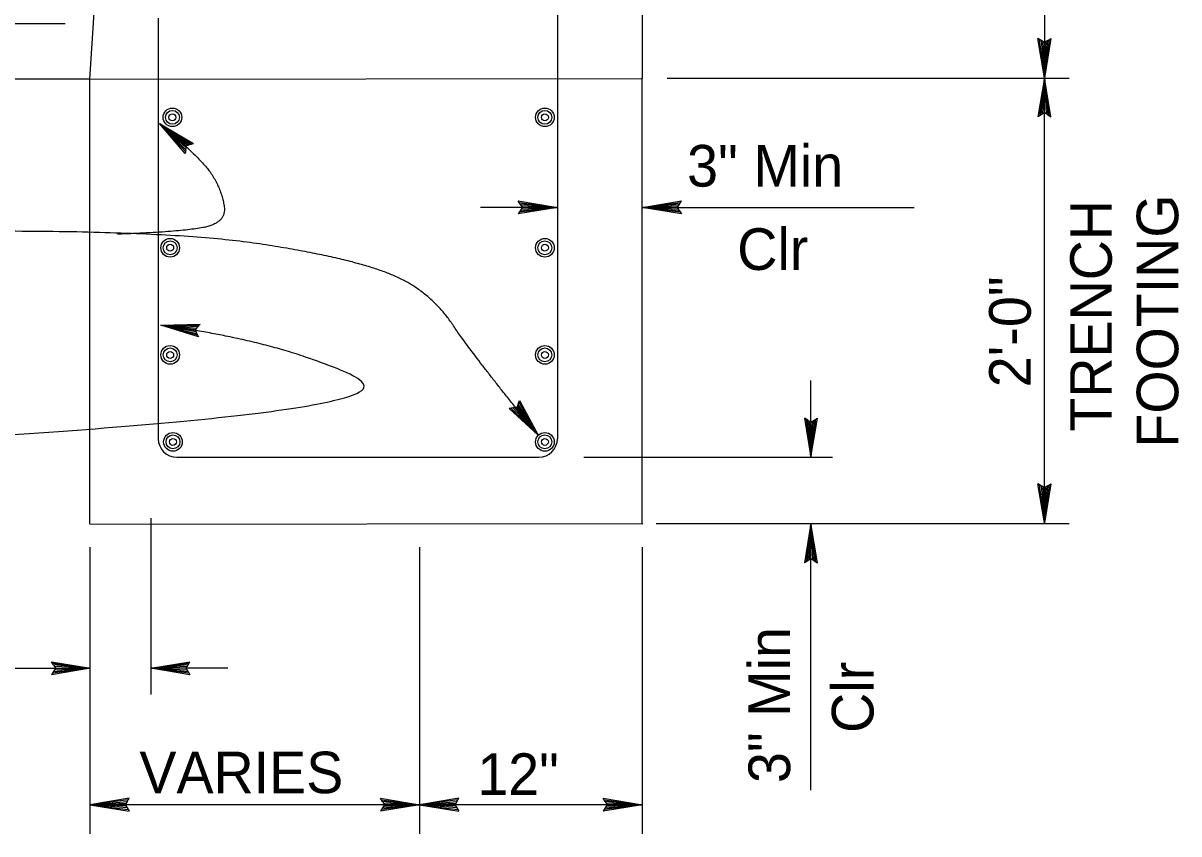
# Model space of a CAD drawing. Extents: x -893 to 867, y -474 to 712.
# Drawn here: x -165.3 to 29.4, y 93.2 to 229.8 of the extents above; entities that cross this region are included whole.
import ezdxf

# ---------------------------------------------------------------- set-up
doc = ezdxf.new("R2010")
doc.units = 0
for name, color, linetype in [('str_Concrete-A', 7, 'Continuous'), ('str_Grades-Finish-Grade-A', 7, 'Continuous'), ('str_Reinforcement-A', 7, 'Continuous'), ('str_Reinforcement-E', 7, 'Continuous'), ('str_Text-A', 7, 'Continuous')]:
    doc.layers.add(name, color=color, linetype=linetype)

msp = doc.modelspace()

# ---------------------------------------------------------------- linework, layer by layer
at = {"layer": 'str_Concrete-A'}
for p, q in [((-154, 220.35), (-136, 507.85)), ((-61, 332.85), (-61, 220.46)), ((-154, 220.35), (-61, 220.46)), ((-154, 145.35), (-154, 220.46)), ((-61, 145.46), (-61, 220.58)), ((-153.91, 145.35), (-60.91, 145.46))]:
    msp.add_line(p, q, dxfattribs=at)
at = {"layer": 'str_Grades-Finish-Grade-A'}
msp.add_line((-154, 220.35), (-222.83, 220.35), dxfattribs=at)
at = {"layer": 'str_Reinforcement-A'}
for centre, radius in [((-140.12, 213.9), 1.57), ((-140.12, 213.9), 1.17), ((-140.12, 213.9), 0.582), ((-77.4, 213.9), 1.57), ((-77.4, 213.9), 1.17), ((-77.4, 213.9), 0.582), ((-140.5, 191.93), 1.57), ((-140.5, 191.93), 1.17), ((-77.4, 191.93), 1.57), ((-77.4, 191.93), 1.17), ((-140.5, 191.93), 0.582), ((-77.4, 191.93), 0.582), ((-140.5, 173.88), 1.57), ((-77.4, 173.88), 1.57), ((-140.5, 173.88), 1.17), ((-140.5, 173.88), 0.582), ((-77.4, 173.88), 1.17), ((-77.4, 173.88), 0.582), ((-140.03, 159.23), 1.57), ((-140.03, 159.23), 1.17), ((-140.03, 159.23), 0.582), ((-77.4, 159.23), 1.57), ((-77.4, 159.23), 1.17), ((-77.4, 159.23), 0.582)]:
    msp.add_circle(centre, radius, dxfattribs=at)
at = {"layer": 'str_Reinforcement-E'}
for p, q in [((-75.29, 407.85), (-75.29, 159.76)), ((-142.51, 230.61), (-142.51, 159.76)), ((-139.38, 156.64), (-78.42, 156.64))]:
    msp.add_line(p, q, dxfattribs=at)
for centre, start, end in [((-139.38, 159.76), 180, 270), ((-78.42, 159.76), 270, 0)]:
    msp.add_arc(centre, 3.13, start, end, dxfattribs=at)
at = {"layer": 'str_Text-A'}
for p, q in [((6.72, 332.96), (6.72, 220.58)), ((-188.12, 229.73), (-158.17, 229.73)), ((6.17, 226.83), (5.62, 227.17)), ((6.72, 220.58), (5.62, 227.17)), ((6.72, 220.58), (5.89, 227)), ((6.17, 226.83), (6.72, 220.58)), ((6.72, 226.49), (6.17, 226.83)), ((6.44, 226.66), (6.72, 220.58)), ((7.82, 227.17), (6.72, 220.58)), ((7.54, 227), (6.72, 220.58)), ((6.72, 220.58), (7.27, 226.83)), ((7.27, 226.83), (6.72, 226.49)), ((6.72, 220.58), (6.99, 226.66)), ((6.72, 226.49), (6.72, 220.58)), ((7.27, 226.83), (7.82, 227.17)), ((10.88, 220.46), (-56.83, 220.46)), ((6.72, 220.58), (5.62, 213.98)), ((6.72, 220.58), (5.89, 214.15)), ((6.17, 214.32), (6.72, 220.58)), ((6.44, 214.49), (6.72, 220.58)), ((6.72, 145.58), (6.72, 220.58)), ((6.72, 214.66), (6.72, 220.58)), ((7.82, 213.98), (6.72, 220.58)), ((6.72, 220.58), (7.27, 214.32)), ((7.54, 214.15), (6.72, 220.58)), ((6.72, 220.58), (6.99, 214.49)), ((6.17, 214.32), (5.62, 213.98)), ((6.72, 214.66), (6.17, 214.32)), ((7.27, 214.32), (6.72, 214.66)), ((7.27, 214.32), (7.82, 213.98)), ((-137.77, 209.09), (-142.3, 212.86)), ((-137.96, 207.82), (-142.3, 212.86)), ((-142.3, 212.86), (-136.55, 209.5)), ((-137.16, 209.3), (-142.3, 212.86)), ((-142.3, 212.86), (-137.87, 208.45)), ((-137.91, 208.13), (-142.3, 212.86)), ((-142.3, 212.86), (-137.82, 208.77)), ((-137.47, 209.19), (-142.3, 212.86)), ((-142.3, 212.86), (-136.86, 209.4)), ((-137.87, 208.45), (-137.96, 207.82)), ((-137.87, 208.45), (-137.77, 209.09)), ((-137.77, 209.09), (-137.16, 209.3)), ((-137.16, 209.3), (-136.55, 209.5)), ((-75.29, 198.72), (-88.25, 198.72)), ((-81.55, 199.27), (-81.89, 199.82)), ((-81.89, 199.82), (-75.29, 198.72)), ((-75.29, 198.72), (-81.89, 197.62)), ((-81.72, 199.55), (-75.29, 198.72)), ((-75.29, 198.72), (-81.72, 197.9)), ((-75.29, 198.72), (-81.55, 199.27)), ((-81.55, 199.27), (-81.21, 198.72)), ((-81.55, 198.17), (-75.29, 198.72)), ((-81.21, 198.72), (-81.55, 198.17)), ((-75.29, 198.72), (-81.38, 199)), ((-81.38, 198.45), (-75.29, 198.72)), ((-81.21, 198.72), (-75.29, 198.72)), ((-61, 198.72), (-54.4, 199.82)), ((-61, 198.72), (-54.57, 199.55)), ((-54.74, 199.27), (-61, 198.72)), ((-54.91, 199), (-61, 198.72)), ((-61, 198.72), (-15.19, 198.72)), ((-55.08, 198.72), (-61, 198.72)), ((-54.4, 197.62), (-61, 198.72)), ((-61, 198.72), (-54.74, 198.17)), ((-54.57, 197.9), (-61, 198.72)), ((-61, 198.72), (-54.91, 198.45)), ((-55.08, 198.72), (-54.74, 199.27)), ((-54.74, 198.17), (-55.08, 198.72)), ((-54.74, 199.27), (-54.4, 199.82)), ((-81.55, 198.17), (-81.89, 197.62)), ((-54.74, 198.17), (-54.4, 197.62)), ((-142.07, 178.9), (-135.42, 179.08)), ((-135.83, 178.59), (-135.42, 179.08)), ((-136.24, 178.09), (-142.07, 178.9)), ((-135.72, 176.91), (-142.07, 178.9)), ((-135.83, 178.59), (-142.07, 178.9)), ((-142.07, 178.9), (-135.98, 177.5)), ((-135.85, 177.21), (-142.07, 178.9)), ((-142.07, 178.9), (-136.11, 177.8)), ((-136.03, 178.34), (-142.07, 178.9)), ((-142.07, 178.9), (-135.63, 178.83)), ((-136.24, 178.09), (-135.83, 178.59)), ((-135.98, 177.5), (-136.24, 178.09)), ((-135.98, 177.5), (-135.72, 176.91)), ((-32.59, 156.64), (-32.59, 169.59)), ((-81.92, 165.61), (-82.14, 165.01)), ((-81.92, 165.61), (-81.69, 166.22)), ((-78.51, 160.34), (-81.92, 165.61)), ((-81.8, 165.91), (-78.51, 160.34)), ((-81.69, 166.22), (-78.51, 160.34)), ((-82.79, 164.94), (-83.43, 164.87)), ((-78.51, 160.34), (-83.43, 164.87)), ((-78.51, 160.34), (-83.11, 164.9)), ((-82.14, 165.01), (-82.79, 164.94)), ((-82.79, 164.94), (-78.51, 160.34)), ((-82.46, 164.97), (-78.51, 160.34)), ((-82.14, 165.01), (-78.51, 160.34)), ((-78.51, 160.34), (-82.03, 165.31)), ((-33.14, 162.89), (-33.69, 163.23)), ((-33.69, 163.23), (-32.59, 156.64)), ((-33.41, 163.06), (-32.59, 156.64)), ((-32.59, 156.64), (-33.14, 162.89)), ((-33.14, 162.89), (-32.59, 162.55)), ((-32.59, 156.64), (-32.86, 162.72)), ((-32.59, 156.64), (-31.49, 163.23)), ((-32.59, 156.64), (-31.76, 163.06)), ((-32.04, 162.89), (-32.59, 156.64)), ((-32.59, 162.55), (-32.04, 162.89)), ((-32.31, 162.72), (-32.59, 156.64)), ((-32.59, 162.55), (-32.59, 156.64)), ((-32.04, 162.89), (-31.49, 163.23)), ((-70.85, 156.64), (-28.98, 156.64)), ((6.17, 151.83), (5.62, 152.17)), ((6.72, 145.58), (5.62, 152.17)), ((6.72, 145.58), (5.89, 152)), ((6.17, 151.83), (6.72, 145.58)), ((6.72, 151.49), (6.17, 151.83)), ((7.82, 152.17), (6.72, 145.58)), ((7.54, 152), (6.72, 145.58)), ((6.72, 145.58), (7.27, 151.83)), ((7.27, 151.83), (6.72, 151.49)), ((7.27, 151.83), (7.82, 152.17)), ((6.44, 151.66), (6.72, 145.58)), ((6.72, 145.58), (6.99, 151.66)), ((6.72, 151.49), (6.72, 145.58)), ((-143.75, 146.38), (-143.75, 116.69)), ((-58.66, 145.46), (10.88, 145.46)), ((-32.59, 145.46), (-33.69, 138.87)), ((-32.59, 145.46), (-33.41, 139.04)), ((-33.14, 139.21), (-32.59, 145.46)), ((-32.86, 139.38), (-32.59, 145.46)), ((-32.59, 100.55), (-32.59, 145.46)), ((-32.59, 139.55), (-32.59, 145.46)), ((-31.49, 138.87), (-32.59, 145.46)), ((-32.59, 145.46), (-32.04, 139.21)), ((-31.76, 139.04), (-32.59, 145.46)), ((-32.59, 145.46), (-32.31, 139.38)), ((-154, 141.48), (-154, 93.2)), ((-98.5, 141.48), (-98.5, 93.2)), ((-61, 141.48), (-61, 93.2)), ((-33.14, 139.21), (-33.69, 138.87)), ((-32.59, 139.55), (-33.14, 139.21)), ((-32.04, 139.21), (-32.59, 139.55)), ((-32.04, 139.21), (-31.49, 138.87)), ((-199.72, 121.1), (-153.91, 121.1)), ((-160.16, 121.65), (-160.5, 122.2)), ((-160.5, 122.2), (-153.91, 121.1)), ((-153.91, 121.1), (-160.5, 120)), ((-160.33, 121.93), (-153.91, 121.1)), ((-153.91, 121.1), (-160.33, 120.28)), ((-153.91, 121.1), (-160.16, 121.65)), ((-160.16, 121.65), (-159.83, 121.1)), ((-160.16, 120.55), (-153.91, 121.1)), ((-159.83, 121.1), (-160.16, 120.55)), ((-153.91, 121.1), (-159.99, 121.38)), ((-159.99, 120.83), (-153.91, 121.1)), ((-159.83, 121.1), (-153.91, 121.1)), ((-143.75, 121.1), (-137.16, 122.2)), ((-143.75, 121.1), (-137.33, 121.93)), ((-137.49, 121.65), (-143.75, 121.1)), ((-137.66, 121.38), (-143.75, 121.1)), ((-130.79, 121.1), (-143.75, 121.1)), ((-137.83, 121.1), (-143.75, 121.1)), ((-137.16, 120), (-143.75, 121.1)), ((-143.75, 121.1), (-137.49, 120.55)), ((-137.33, 120.28), (-143.75, 121.1)), ((-143.75, 121.1), (-137.66, 120.83)), ((-137.83, 121.1), (-137.49, 121.65)), ((-137.49, 120.55), (-137.83, 121.1)), ((-137.49, 121.65), (-137.16, 122.2)), ((-160.16, 120.55), (-160.5, 120)), ((-137.49, 120.55), (-137.16, 120)), ((-147.4, 99.22), (-154, 98.12)), ((-147.57, 98.94), (-154, 98.12)), ((-154, 98.12), (-147.74, 98.67)), ((-154, 98.12), (-147.91, 98.39)), ((-98.5, 98.12), (-154, 98.12)), ((-148.08, 98.12), (-154, 98.12)), ((-154, 98.12), (-147.4, 97.01)), ((-147.74, 97.57), (-154, 98.12)), ((-147.91, 97.84), (-154, 98.12)), ((-154, 98.12), (-147.57, 97.29)), ((-147.74, 98.67), (-148.08, 98.12)), ((-148.08, 98.12), (-147.74, 97.57)), ((-147.74, 98.67), (-147.4, 99.22)), ((-147.74, 97.57), (-147.4, 97.01)), ((-104.76, 98.67), (-105.1, 99.22)), ((-105.1, 99.22), (-98.5, 98.12)), ((-98.5, 98.12), (-105.1, 97.01)), ((-104.76, 97.57), (-105.1, 97.01)), ((-104.93, 98.94), (-98.5, 98.12)), ((-98.5, 98.12), (-104.93, 97.29)), ((-98.5, 98.12), (-104.76, 98.67)), ((-104.76, 98.67), (-104.42, 98.12)), ((-104.76, 97.57), (-98.5, 98.12)), ((-104.42, 98.12), (-104.76, 97.57)), ((-98.5, 98.12), (-104.59, 98.39)), ((-104.59, 97.84), (-98.5, 98.12)), ((-104.42, 98.12), (-98.5, 98.12)), ((-91.9, 99.22), (-98.5, 98.12)), ((-92.07, 98.94), (-98.5, 98.12)), ((-98.5, 98.12), (-92.24, 98.67)), ((-98.5, 98.12), (-92.41, 98.39)), ((-61, 98.12), (-98.5, 98.12)), ((-92.58, 98.12), (-98.5, 98.12)), ((-98.5, 98.12), (-91.9, 97.01)), ((-92.24, 97.57), (-98.5, 98.12)), ((-92.41, 97.84), (-98.5, 98.12)), ((-98.5, 98.12), (-92.07, 97.29)), ((-92.24, 98.67), (-92.58, 98.12)), ((-92.58, 98.12), (-92.24, 97.57)), ((-92.24, 98.67), (-91.9, 99.22)), ((-92.24, 97.57), (-91.9, 97.01)), ((-67.26, 98.67), (-67.6, 99.22)), ((-67.6, 99.22), (-61, 98.12)), ((-61, 98.12), (-67.6, 97.01)), ((-67.26, 97.57), (-67.6, 97.01)), ((-67.43, 98.94), (-61, 98.12)), ((-61, 98.12), (-67.43, 97.29)), ((-61, 98.12), (-67.26, 98.67)), ((-67.26, 98.67), (-66.92, 98.12)), ((-67.26, 97.57), (-61, 98.12)), ((-66.92, 98.12), (-67.26, 97.57)), ((-61, 98.12), (-67.09, 98.39)), ((-67.09, 97.84), (-61, 98.12)), ((-66.92, 98.12), (-61, 98.12))]:
    msp.add_line(p, q, dxfattribs=at)
for points in [[(-142.3, 212.86), (-135.36, 207.07), (-131.86, 201.83), (-130.95, 196.06), (-139.11, 194.57), (-149.35, 194.22)], [(-78.51, 160.34), (-88.9, 172.98), (-96.93, 184.96), (-110.64, 190.29), (-139.2, 194.71), (-169.79, 194.71)], [(-196.29, 158.75), (-96.95, 164.01), (-121.13, 176), (-142.07, 178.9)]]:
    msp.add_open_spline(points, degree=2, dxfattribs=at)

# ---------------------------------------------------------------- texts
for s, height, p in [('3" Min', 7.02, (-53.46, 202.23)), ('Clr', 7.02, (-45.02, 188.19)), ('VARIES', 7, (-145.68, 100.05)), ('12"', 7, (-88.78, 99.77))]:
    msp.add_text(s, height=height, dxfattribs=at).set_placement(p)
for s, height, p in [('TRENCH', 7, (18.06, 160.97)), ('FOOTING', 7, (29.26, 158.27)), ('2\'-0"', 7.02, (4.42, 168.42)), ('3" Min', 7.02, (-36.1, 101.76)), ('Clr', 7.02, (-22.06, 110.2))]:
    msp.add_text(s, height=height, rotation=90, dxfattribs=at).set_placement(p)

doc.saveas('drawing.dxf')
